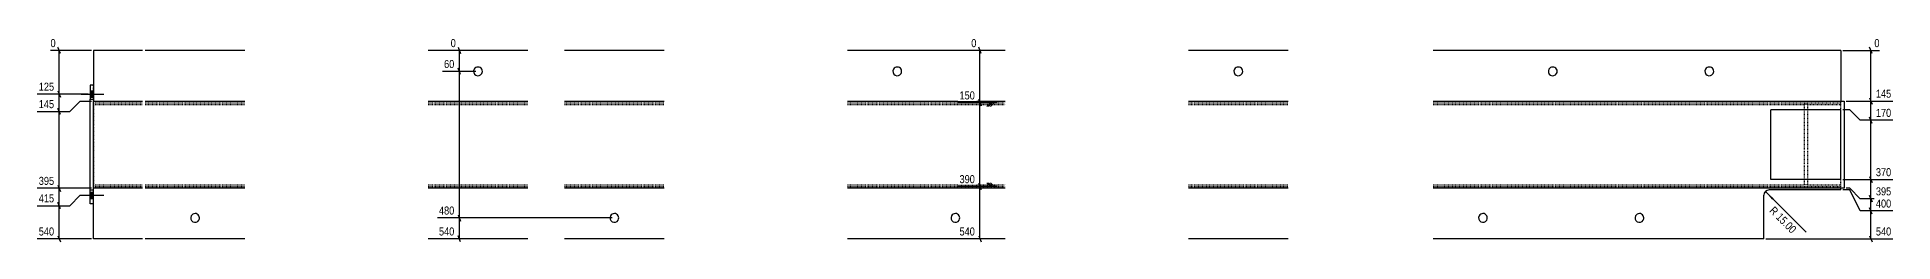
# Model space of a CAD drawing. Header units: millimetres. Extents: x 14 to 42592, y 10 to 1805.
# Drawn here: x 13575 to 18886, y 14 to 602 of the extents above; entities that cross this region are included whole.
import ezdxf

# ---------------------------------------------------------------- set-up
doc = ezdxf.new("R2010")
doc.units = ezdxf.units.MM
doc.linetypes.add('DXK_LINE_DOT2', pattern=[3.9198, 1.9599, -1.9599])
doc.layers.add('MÅLSÆTNING', color=7, linetype='Continuous')
doc.layers.add('STÅL', color=7, linetype='Continuous')
doc.styles.add('Arial Narrow', font='ARIALN.TTF', dxfattribs={"height": 0.2})

msp = doc.modelspace()

# ---------------------------------------------------------------- hatches: boundary and pattern name
at = {"layer": 'MÅLSÆTNING', "linetype": 'Continuous'}
msp.add_hatch(color=7, dxfattribs=at).paths.add_polyline_path([(18539.9, 135.7), (18520.8, 159), (18544.2, 139.9)])
at = {"layer": 'STÅL', "linetype": 'Continuous'}
for points in [[(13726.4, 447.4), (13726.4, 429.4), (13736.4, 429.4), (13736.4, 447.4)], [(13726.4, 447.4), (13726.4, 429.4), (13736.4, 429.4), (13736.4, 447.4)], [(13726.4, 447.4), (13726.4, 429.4), (13736.4, 429.4), (13736.4, 447.4)], [(13726.4, 157.4), (13726.4, 139.4), (13736.4, 139.4), (13736.4, 157.4)], [(13726.4, 157.4), (13726.4, 139.4), (13736.4, 139.4), (13736.4, 157.4)], [(13726.4, 157.4), (13726.4, 139.4), (13736.4, 139.4), (13736.4, 157.4)]]:
    msp.add_hatch(color=96, dxfattribs=at).paths.add_polyline_path(points)

# ---------------------------------------------------------------- linework, layer by layer
at = {"layer": 'MÅLSÆTNING', "color": 7, "linetype": 'Continuous'}
for p, q in [((13730.4, 563.4), (13613.1, 563.4)), ((13641.5, 554.4), (13634.3, 572.4)), ((14874.8, 563.4), (14758.3, 563.4)), ((14779.5, 572.4), (14786.7, 554.4)), ((14783.1, 503.4), (14783.1, 563.4)), ((16322.1, 563.4), (16248.1, 563.4)), ((16276.5, 554.4), (16269.3, 572.4)), ((18742.4, 563.4), (18847.3, 563.4)), ((18826.1, 554.4), (18818.9, 572.4)), ((14830.4, 503.4), (14734.9, 503.4)), ((14830.4, 503.4), (14734.9, 503.4)), ((14786.7, 494.4), (14779.5, 512.4)), ((14786.7, 494.4), (14779.5, 512.4)), ((13720.4, 438.4), (13575.1, 438.4)), ((13634.3, 447.4), (13641.5, 429.4)), ((13637.9, 388.4), (13637.9, 438.4)), ((18818.9, 427.4), (18826.1, 409.4)), ((13575.1, 388.4), (13667.9, 388.4)), ((13575.1, 388.4), (13667.9, 388.4)), ((13641.5, 379.4), (13634.3, 397.4)), ((13641.5, 379.4), (13634.3, 397.4)), ((13667.9, 388.4), (13697.9, 418.4)), ((13667.9, 388.4), (13697.9, 418.4)), ((13697.9, 418.4), (13730.4, 418.4)), ((13697.9, 418.4), (13730.4, 418.4)), ((16322.1, 413.4), (16210.1, 413.4)), ((16276.5, 404.4), (16269.3, 422.4)), ((16272.9, 173.4), (16272.9, 413.4)), ((16302.9, 413.4), (16292.4, 402.9)), ((16313.4, 413.4), (16292.4, 413.4)), ((16302.9, 413.4), (16292.4, 402.9)), ((16313.4, 413.4), (16292.4, 413.4)), ((16308.2, 413.4), (16297.7, 402.9)), ((16308.2, 413.4), (16297.7, 402.9)), ((16313.4, 413.4), (16302.9, 402.9)), ((16313.4, 413.4), (16302.9, 402.9)), ((18762.5, 393.4), (18742.4, 393.4)), ((18762.5, 393.4), (18742.4, 393.4)), ((18752.4, 418.4), (18885.3, 418.4)), ((18792.5, 363.4), (18762.5, 393.4)), ((18792.5, 363.4), (18762.5, 393.4)), ((18826.1, 354.4), (18818.9, 372.4)), ((18826.1, 354.4), (18818.9, 372.4)), ((18822.5, 363.4), (18822.5, 418.4)), ((18885.3, 363.4), (18792.5, 363.4)), ((18885.3, 363.4), (18792.5, 363.4)), ((18822.5, 193.4), (18822.5, 363.4)), ((13730.4, 168.4), (13575.1, 168.4)), ((13634.3, 177.4), (13641.5, 159.4)), ((13637.9, 118.4), (13637.9, 168.4)), ((16322.1, 173.4), (16210.1, 173.4)), ((16322.1, 173.4), (16210.1, 173.4)), ((16269.3, 182.4), (16276.5, 164.4)), ((16276.5, 164.4), (16269.3, 182.4)), ((16272.9, 23.4), (16272.9, 173.4)), ((16302.9, 173.4), (16292.4, 183.9)), ((16302.9, 173.4), (16292.4, 183.9)), ((16313.4, 173.4), (16292.4, 173.4)), ((16313.4, 173.4), (16292.4, 173.4)), ((16308.2, 173.4), (16297.7, 183.9)), ((16308.2, 173.4), (16297.7, 183.9)), ((16313.4, 173.4), (16302.9, 183.9)), ((16313.4, 173.4), (16302.9, 183.9)), ((18742.4, 193.4), (18885.3, 193.4)), ((18742.4, 193.4), (18885.3, 193.4)), ((18762.5, 163.4), (18742.4, 163.4)), ((18762.5, 163.4), (18742.4, 163.4)), ((18762.5, 168.4), (18752.4, 168.4)), ((18762.5, 168.4), (18752.4, 168.4)), ((18792.5, 138.4), (18762.5, 168.4)), ((18792.5, 138.4), (18762.5, 168.4)), ((18792.5, 103.4), (18762.5, 163.4)), ((18792.5, 103.4), (18762.5, 163.4)), ((18818.9, 202.4), (18826.1, 184.4)), ((18818.9, 202.4), (18826.1, 184.4)), ((18822.5, 138.4), (18822.5, 193.4)), ((13575.1, 118.4), (13667.9, 118.4)), ((13575.1, 118.4), (13667.9, 118.4)), ((13641.5, 109.4), (13634.3, 127.4)), ((13641.5, 109.4), (13634.3, 127.4)), ((13637.9, 23.4), (13637.9, 118.4)), ((13667.9, 118.4), (13697.9, 148.4)), ((13667.9, 118.4), (13697.9, 148.4)), ((13697.9, 148.4), (13720.4, 148.4)), ((13697.9, 148.4), (13720.4, 148.4)), ((18520.8, 159), (18637.2, 42.6)), ((18885.3, 138.4), (18792.5, 138.4)), ((18885.3, 138.4), (18792.5, 138.4)), ((18826.1, 129.4), (18818.9, 147.4)), ((18818.9, 147.4), (18826.1, 129.4)), ((18826.1, 94.4), (18818.9, 112.4)), ((18826.1, 94.4), (18818.9, 112.4)), ((18822.5, 103.4), (18822.5, 138.4)), ((15220.8, 83.4), (14720.3, 83.4)), ((14779.5, 92.4), (14786.7, 74.4)), ((14783.1, 23.4), (14783.1, 83.4)), ((18885.3, 103.4), (18792.5, 103.4)), ((18885.3, 103.4), (18792.5, 103.4)), ((18822.5, 23.4), (18822.5, 103.4)), ((13730.4, 23.4), (13575.1, 23.4)), ((13634.3, 32.4), (13641.5, 14.4)), ((14815.3, 23.4), (14720.3, 23.4)), ((14786.7, 14.4), (14779.5, 32.4)), ((16322.1, 23.4), (16210.1, 23.4)), ((16269.3, 32.4), (16276.5, 14.4)), ((18522.4, 23.4), (18885.3, 23.4)), ((18818.9, 32.4), (18826.1, 14.4))]:
    msp.add_line(p, q, dxfattribs=at)
msp.add_arc((18531.4, 148.4), 15, 90, 180, dxfattribs=at)
at = {"layer": 'STÅL', "color": 2, "linetype": 'Continuous'}
for p, q in [((13736.4, 563.4), (13736.4, 463.4)), ((13876.4, 563.4), (13736.4, 563.4)), ((14169.3, 563.4), (13884.3, 563.4)), ((14978.9, 563.4), (14693.9, 563.4)), ((15369.3, 563.4), (15084.3, 563.4)), ((16345.3, 563.4), (15893.9, 563.4)), ((17154.9, 563.4), (16869.9, 563.4)), ((18736.4, 563.4), (17569.9, 563.4)), ((18736.4, 563.4), (18736.4, 418.4)), ((13736.4, 463.4), (13726.4, 463.4)), ((13726.4, 463.4), (13726.4, 423.4)), ((13736.4, 463.4), (13736.4, 423.4)), ((13726.4, 123.4), (13726.4, 423.4)), ((13726.4, 423.4), (13736.4, 423.4)), ((13736.4, 423.4), (13736.4, 418.4)), ((13736.4, 168.4), (13736.4, 418.4)), ((13736.4, 418.4), (13876.4, 418.4)), ((13884.3, 418.4), (14169.3, 418.4)), ((14693.9, 418.4), (14978.9, 418.4)), ((15084.3, 418.4), (15369.3, 418.4)), ((15893.9, 418.4), (16345.3, 418.4)), ((16869.9, 418.4), (17154.9, 418.4)), ((17569.9, 418.4), (18746.4, 418.4)), ((18736.4, 393.4), (18536.4, 393.4)), ((18536.4, 193.4), (18536.4, 393.4)), ((18736.4, 193.4), (18736.4, 393.4)), ((18746.4, 418.4), (18746.4, 168.4)), ((13726.4, 163.4), (13736.4, 163.4)), ((13876.4, 168.4), (13736.4, 168.4)), ((13736.4, 123.4), (13736.4, 168.4)), ((14169.3, 168.4), (13884.3, 168.4)), ((14978.9, 168.4), (14693.9, 168.4)), ((15369.3, 168.4), (15084.3, 168.4)), ((16345.3, 168.4), (15893.9, 168.4)), ((17154.9, 168.4), (16869.9, 168.4)), ((18746.4, 168.4), (17569.9, 168.4)), ((18531.4, 163.4), (18525.7, 162.3)), ((18736.4, 163.4), (18531.4, 163.4)), ((18736.4, 193.4), (18536.4, 193.4)), ((18736.4, 163.4), (18736.4, 168.4)), ((13736.4, 123.4), (13726.4, 123.4)), ((13736.4, 23.4), (13736.4, 123.4)), ((18517.6, 154.1), (18516.4, 148.4)), ((18516.4, 23.4), (18516.4, 148.4)), ((13876.4, 23.4), (13736.4, 23.4)), ((14169.3, 23.4), (13884.3, 23.4)), ((14978.9, 23.4), (14693.9, 23.4)), ((15369.3, 23.4), (15084.3, 23.4)), ((16345.3, 23.4), (15893.9, 23.4)), ((17154.9, 23.4), (16869.9, 23.4)), ((18516.4, 23.4), (17569.9, 23.4))]:
    msp.add_line(p, q, dxfattribs=at)
at = {"layer": 'STÅL', "color": 96, "linetype": 'Continuous'}
for p, q in [((13700.4, 438.4), (13765.4, 438.4)), ((13700.4, 438.4), (13765.4, 438.4)), ((13700.4, 438.4), (13765.4, 438.4)), ((13726.4, 447.4), (13736.4, 447.4)), ((13726.4, 447.4), (13736.4, 447.4)), ((13726.4, 447.4), (13736.4, 447.4)), ((13726.4, 429.4), (13736.4, 429.4)), ((13726.4, 429.4), (13736.4, 429.4)), ((13726.4, 429.4), (13736.4, 429.4)), ((13700.4, 148.4), (13765.4, 148.4)), ((13700.4, 148.4), (13765.4, 148.4)), ((13700.4, 148.4), (13765.4, 148.4)), ((13726.4, 157.4), (13736.4, 157.4)), ((13726.4, 157.4), (13736.4, 157.4)), ((13726.4, 157.4), (13736.4, 157.4)), ((13726.4, 139.4), (13736.4, 139.4)), ((13726.4, 139.4), (13736.4, 139.4)), ((13726.4, 139.4), (13736.4, 139.4))]:
    msp.add_line(p, q, dxfattribs=at)
at = {"layer": 'STÅL', "color": 7, "linetype": 'DXK_LINE_DOT2'}
for p, q in [((13736.4, 418.4), (13736.4, 463.4)), ((13736.4, 418.4), (13736.4, 168.4)), ((13736.4, 413.4), (13876.4, 413.4)), ((13736.4, 408.4), (13876.4, 408.4)), ((13884.3, 413.4), (14169.3, 413.4)), ((13884.3, 408.4), (14169.3, 408.4)), ((14693.9, 413.4), (14978.9, 413.4)), ((14693.9, 408.4), (14978.9, 408.4)), ((15084.3, 413.4), (15369.3, 413.4)), ((15084.3, 408.4), (15369.3, 408.4)), ((15893.9, 413.4), (16345.3, 413.4)), ((15893.9, 408.4), (16345.3, 408.4)), ((16869.9, 413.4), (17154.9, 413.4)), ((16869.9, 408.4), (17154.9, 408.4)), ((17569.9, 413.4), (18736.4, 413.4)), ((17569.9, 408.4), (18631.4, 408.4)), ((18641.4, 408.4), (18631.4, 408.4)), ((18631.4, 408.4), (18631.4, 178.4)), ((18641.4, 408.4), (18736.4, 408.4)), ((18641.4, 408.4), (18641.4, 178.4)), ((18736.4, 413.4), (18736.4, 418.4)), ((18736.4, 408.4), (18736.4, 413.4)), ((18736.4, 168.4), (18736.4, 408.4)), ((13736.4, 178.4), (13876.4, 178.4)), ((13736.4, 173.4), (13876.4, 173.4)), ((13736.4, 123.4), (13736.4, 168.4)), ((13884.3, 178.4), (14169.3, 178.4)), ((13884.3, 173.4), (14169.3, 173.4)), ((14693.9, 178.4), (14978.9, 178.4)), ((14693.9, 173.4), (14978.9, 173.4)), ((15084.3, 178.4), (15369.3, 178.4)), ((15084.3, 173.4), (15369.3, 173.4)), ((15893.9, 178.4), (16345.3, 178.4)), ((15893.9, 173.4), (16345.3, 173.4)), ((16869.9, 178.4), (17154.9, 178.4)), ((16869.9, 173.4), (17154.9, 173.4)), ((17569.9, 178.4), (18631.4, 178.4)), ((17569.9, 173.4), (18736.4, 173.4)), ((18641.4, 178.4), (18631.4, 178.4)), ((18641.4, 178.4), (18736.4, 178.4))]:
    msp.add_line(p, q, dxfattribs=at)
at = {"layer": 'STÅL', "color": 2, "linetype": 'Continuous'}
for centre, radius, start, end in [((14836.4, 503.4), 12.5, 150.3737, 330.3737), ((14836.4, 503.4), 12.5, 330.3737, 150.3737), ((16036.4, 503.4), 12.5, 150.3737, 330.3737), ((16036.4, 503.4), 12.5, 330.3737, 150.3737), ((17012.4, 503.4), 12.5, 150.3737, 330.3737), ((17012.4, 503.4), 12.5, 330.3737, 150.3737), ((17912.4, 503.4), 12.5, 150.3737, 330.3737), ((17912.4, 503.4), 12.5, 330.3737, 150.3737), ((18360.4, 503.4), 12.5, 150.3737, 330.3737), ((18360.4, 503.4), 12.5, 330.3737, 150.3737), ((18531.4, 148.4), 15, 112.5, 157.5), ((14026.8, 83.4), 12.5, 150.3737, 330.3737), ((14026.8, 83.4), 12.5, 330.3737, 150.3737), ((15226.8, 83.4), 12.5, 150.3737, 330.3737), ((15226.8, 83.4), 12.5, 330.3737, 150.3737), ((16202.8, 83.4), 12.5, 150.3737, 330.3737), ((16202.8, 83.4), 12.5, 330.3737, 150.3737), ((17712.4, 83.4), 12.5, 150.3737, 330.3737), ((17712.4, 83.4), 12.5, 330.3737, 150.3737), ((18160.4, 83.4), 12.5, 150.3737, 330.3737), ((18160.4, 83.4), 12.5, 330.3737, 150.3737)]:
    msp.add_arc(centre, radius, start, end, dxfattribs=at)

# ---------------------------------------------------------------- next in the draw order: wipeouts: each hides what was drawn before it
at = {"color": 0, "linetype": 'Continuous'}
for points in [[(14777.7, 568.2), (14777.7, 601.8), (14753.5, 601.8), (14753.5, 568.2)], [(13628.1, 443.2), (13628.1, 476.8), (13574.6, 476.8), (13574.6, 443.2)], [(16263.2, 418.2), (16263.2, 451.8), (16209.7, 451.8), (16209.7, 418.2)], [(18885.7, 423.2), (18885.7, 456.8), (18832.3, 456.8), (18832.3, 423.2)], [(18885.7, 198.2), (18885.7, 231.8), (18832.3, 231.8), (18832.3, 198.2)], [(13628.1, 173.2), (13628.1, 206.8), (13574.6, 206.8), (13574.6, 173.2)], [(16263.2, 178.2), (16263.2, 211.8), (16209.7, 211.8), (16209.7, 178.2)], [(14773.4, 88.2), (14773.4, 121.8), (14719.9, 121.8), (14719.9, 88.2)], [(13628.1, 28.2), (13628.1, 61.8), (13574.6, 61.8), (13574.6, 28.2)], [(16263.2, 28.2), (16263.2, 61.8), (16209.7, 61.8), (16209.7, 28.2)], [(18885.7, 28.2), (18885.7, 61.8), (18832.3, 61.8), (18832.3, 28.2)]]:
    msp.add_wipeout(points, dxfattribs=at).dxf.layer = 'MÅLSÆTNING'
at = {"color": 0}
msp.add_wipeout([(18595.7, 30.2), (18619.5, 54), (18547.6, 125.9), (18523.8, 102.1)], dxfattribs=at).dxf.layer = 'MÅLSÆTNING'

# ---------------------------------------------------------------- next in the draw order: linework, layer by layer
at = {"layer": 'MÅLSÆTNING', "color": 7, "linetype": 'Continuous'}
for p, q in [((16272.9, 413.4), (16272.9, 563.4)), ((18822.5, 418.4), (18822.5, 563.4)), ((18818.9, 427.4), (18826.1, 409.4)), ((16322.1, 413.4), (16210.1, 413.4)), ((16269.3, 422.4), (16276.5, 404.4)), ((18752.4, 418.4), (18885.3, 418.4))]:
    msp.add_line(p, q, dxfattribs=at)

# ---------------------------------------------------------------- next in the draw order: texts
at = {"layer": 'MÅLSÆTNING', "color": 3, "linetype": 'Continuous', "style": 'Arial Narrow'}
for s, height, p in [('0', 22.9, (14758.3, 573)), ('125', 22.91, (13579.4, 448)), ('150', 22.91, (16214.5, 423)), ('145', 22.91, (18837.1, 428)), ('370', 22.91, (18837.1, 203)), ('395', 22.91, (13579.4, 178)), ('390', 22.91, (16214.5, 183)), ('480', 22.91, (14724.7, 93)), ('540', 22.91, (13579.4, 33)), ('540', 22.91, (16214.5, 33)), ('540', 22.91, (18837.1, 33))]:
    msp.add_text(s, height=height, dxfattribs=at).set_placement(p)
at = {"layer": 'MÅLSÆTNING', "color": 3, "style": 'Arial Narrow'}
msp.add_text('R 15.00', height=22.91, rotation=-45.0001, dxfattribs=at).set_placement((18530.6, 102.1))

# ---------------------------------------------------------------- next in the draw order: wipeouts: each hides what was drawn before it
at = {"color": 0, "linetype": 'Continuous'}
msp.add_wipeout([(14773.4, 28.2), (14773.4, 61.8), (14719.9, 61.8), (14719.9, 28.2)], dxfattribs=at).dxf.layer = 'MÅLSÆTNING'

# ---------------------------------------------------------------- next in the draw order: linework, layer by layer
at = {"layer": 'MÅLSÆTNING', "color": 7, "linetype": 'Continuous'}
for p, q in [((14783.1, 83.4), (14783.1, 503.4)), ((15220.8, 83.4), (14720.3, 83.4)), ((14779.5, 92.4), (14786.7, 74.4))]:
    msp.add_line(p, q, dxfattribs=at)

# ---------------------------------------------------------------- next in the draw order: texts
at = {"layer": 'MÅLSÆTNING', "color": 3, "linetype": 'Continuous', "style": 'Arial Narrow'}
msp.add_text('540', height=22.91, dxfattribs=at).set_placement((14724.7, 33))

# ---------------------------------------------------------------- next in the draw order: wipeouts: each hides what was drawn before it
at = {"color": 0, "linetype": 'Continuous'}
for points in [[(16267.5, 568.2), (16267.5, 601.8), (16243.3, 601.8), (16243.3, 568.2)], [(18852.1, 568.2), (18852.1, 601.8), (18827.9, 601.8), (18827.9, 568.2)], [(18885.7, 368.2), (18885.7, 401.8), (18832.3, 401.8), (18832.3, 368.2)], [(18885.7, 143.2), (18885.7, 176.8), (18832.3, 176.8), (18832.3, 143.2)], [(13628.1, 123.2), (13628.1, 156.8), (13574.6, 156.8), (13574.6, 123.2)]]:
    msp.add_wipeout(points, dxfattribs=at).dxf.layer = 'MÅLSÆTNING'

# ---------------------------------------------------------------- next in the draw order: linework, layer by layer
at = {"layer": 'MÅLSÆTNING', "color": 7, "linetype": 'Continuous'}
for p, q in [((13637.9, 168.4), (13637.9, 388.4)), ((13730.4, 168.4), (13575.1, 168.4)), ((13634.3, 177.4), (13641.5, 159.4))]:
    msp.add_line(p, q, dxfattribs=at)

# ---------------------------------------------------------------- next in the draw order: texts
at = {"layer": 'MÅLSÆTNING', "color": 3, "linetype": 'Continuous', "style": 'Arial Narrow'}
for s, height, p in [('0', 22.9, (16248.1, 573)), ('0', 22.9, (18832.7, 573)), ('170', 22.91, (18837.1, 373)), ('395', 22.91, (18837.1, 148)), ('415', 22.91, (13579.4, 128))]:
    msp.add_text(s, height=height, dxfattribs=at).set_placement(p)

# ---------------------------------------------------------------- next in the draw order: wipeouts: each hides what was drawn before it
at = {"color": 0, "linetype": 'Continuous'}
msp.add_wipeout([(14773.4, 508.2), (14773.4, 541.8), (14734.5, 541.8), (14734.5, 508.2)], dxfattribs=at).dxf.layer = 'MÅLSÆTNING'

# ---------------------------------------------------------------- next in the draw order: texts
at = {"layer": 'MÅLSÆTNING', "color": 3, "linetype": 'Continuous', "style": 'Arial Narrow'}
msp.add_text('60', height=22.91, dxfattribs=at).set_placement((14739.3, 513))

# ---------------------------------------------------------------- next in the draw order: wipeouts: each hides what was drawn before it
at = {"color": 0, "linetype": 'Continuous'}
for points in [[(13628.1, 393.2), (13628.1, 426.8), (13574.6, 426.8), (13574.6, 393.2)], [(18885.7, 108.2), (18885.7, 141.8), (18832.3, 141.8), (18832.3, 108.2)]]:
    msp.add_wipeout(points, dxfattribs=at).dxf.layer = 'MÅLSÆTNING'

# ---------------------------------------------------------------- next in the draw order: linework, layer by layer
at = {"layer": 'MÅLSÆTNING', "color": 7, "linetype": 'Continuous'}
for p, q in [((13637.9, 438.4), (13637.9, 563.4)), ((13720.4, 438.4), (13575.1, 438.4)), ((13634.3, 447.4), (13641.5, 429.4))]:
    msp.add_line(p, q, dxfattribs=at)

# ---------------------------------------------------------------- next in the draw order: texts
at = {"layer": 'MÅLSÆTNING', "color": 3, "linetype": 'Continuous', "style": 'Arial Narrow'}
for s, p in [('145', (13579.4, 398)), ('400', (18837.1, 113))]:
    msp.add_text(s, height=22.91, dxfattribs=at).set_placement(p)

# ---------------------------------------------------------------- next in the draw order: wipeouts: each hides what was drawn before it
at = {"color": 0, "linetype": 'Continuous'}
msp.add_wipeout([(13632.5, 568.2), (13632.5, 601.8), (13608.3, 601.8), (13608.3, 568.2)], dxfattribs=at).dxf.layer = 'MÅLSÆTNING'

# ---------------------------------------------------------------- next in the draw order: texts
at = {"layer": 'MÅLSÆTNING', "color": 3, "linetype": 'Continuous', "style": 'Arial Narrow'}
msp.add_text('0', height=22.9, dxfattribs=at).set_placement((13613.1, 573))

doc.saveas('drawing.dxf')
